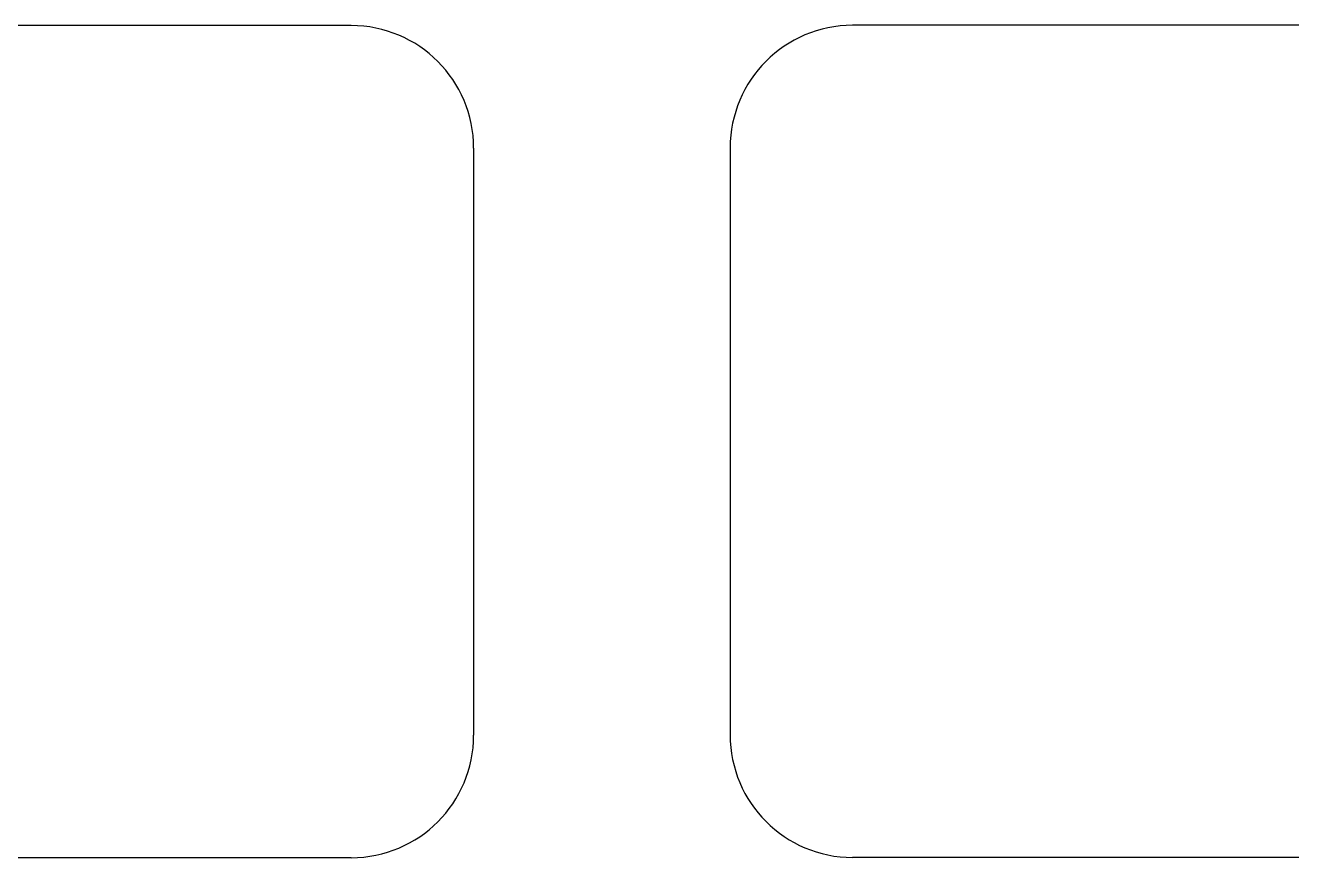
# Model space of a CAD drawing. Header units: millimetres. Extents: x -9 to 276, y -90 to 14.
# Drawn here: x 161.68 to 183.14, y -26.11 to -12 of the extents above; entities that cross this region are included whole.
import ezdxf

# ---------------------------------------------------------------- set-up
doc = ezdxf.new("R2010")
doc.units = ezdxf.units.MM
doc.layers.add('BLACK', color=7, linetype='CONTINUOUS')

msp = doc.modelspace()

# ---------------------------------------------------------------- linework, layer by layer
at = {"layer": 'BLACK', "linetype": 'Continuous'}
for p, q in [((167.20435, -12.00615), (156.654349, -12.00615)), ((186.25145, -12.00205), (175.701449, -12.00205)), ((169.27935, -14.08115), (169.27935, -24.03115)), ((173.62645, -14.07705), (173.62645, -24.027051)), ((167.20435, -26.10615), (156.65435, -26.10615)), ((186.25145, -26.10205), (175.70145, -26.10205))]:
    msp.add_line(p, q, dxfattribs=at)
at = {"layer": 'BLACK'}
for centre, radius, start, end in [((167.20435, -14.08115), 2.075, 0, 90), ((175.701454, -14.077054), 2.075004, 90.0001381, 179.9998896), ((167.20435, -24.03115), 2.075, 270, 0), ((175.701452, -24.027048), 2.075002, 180.0000828, 269.9999448)]:
    msp.add_arc(centre, radius, start, end, dxfattribs=at)

doc.saveas('drawing.dxf')
